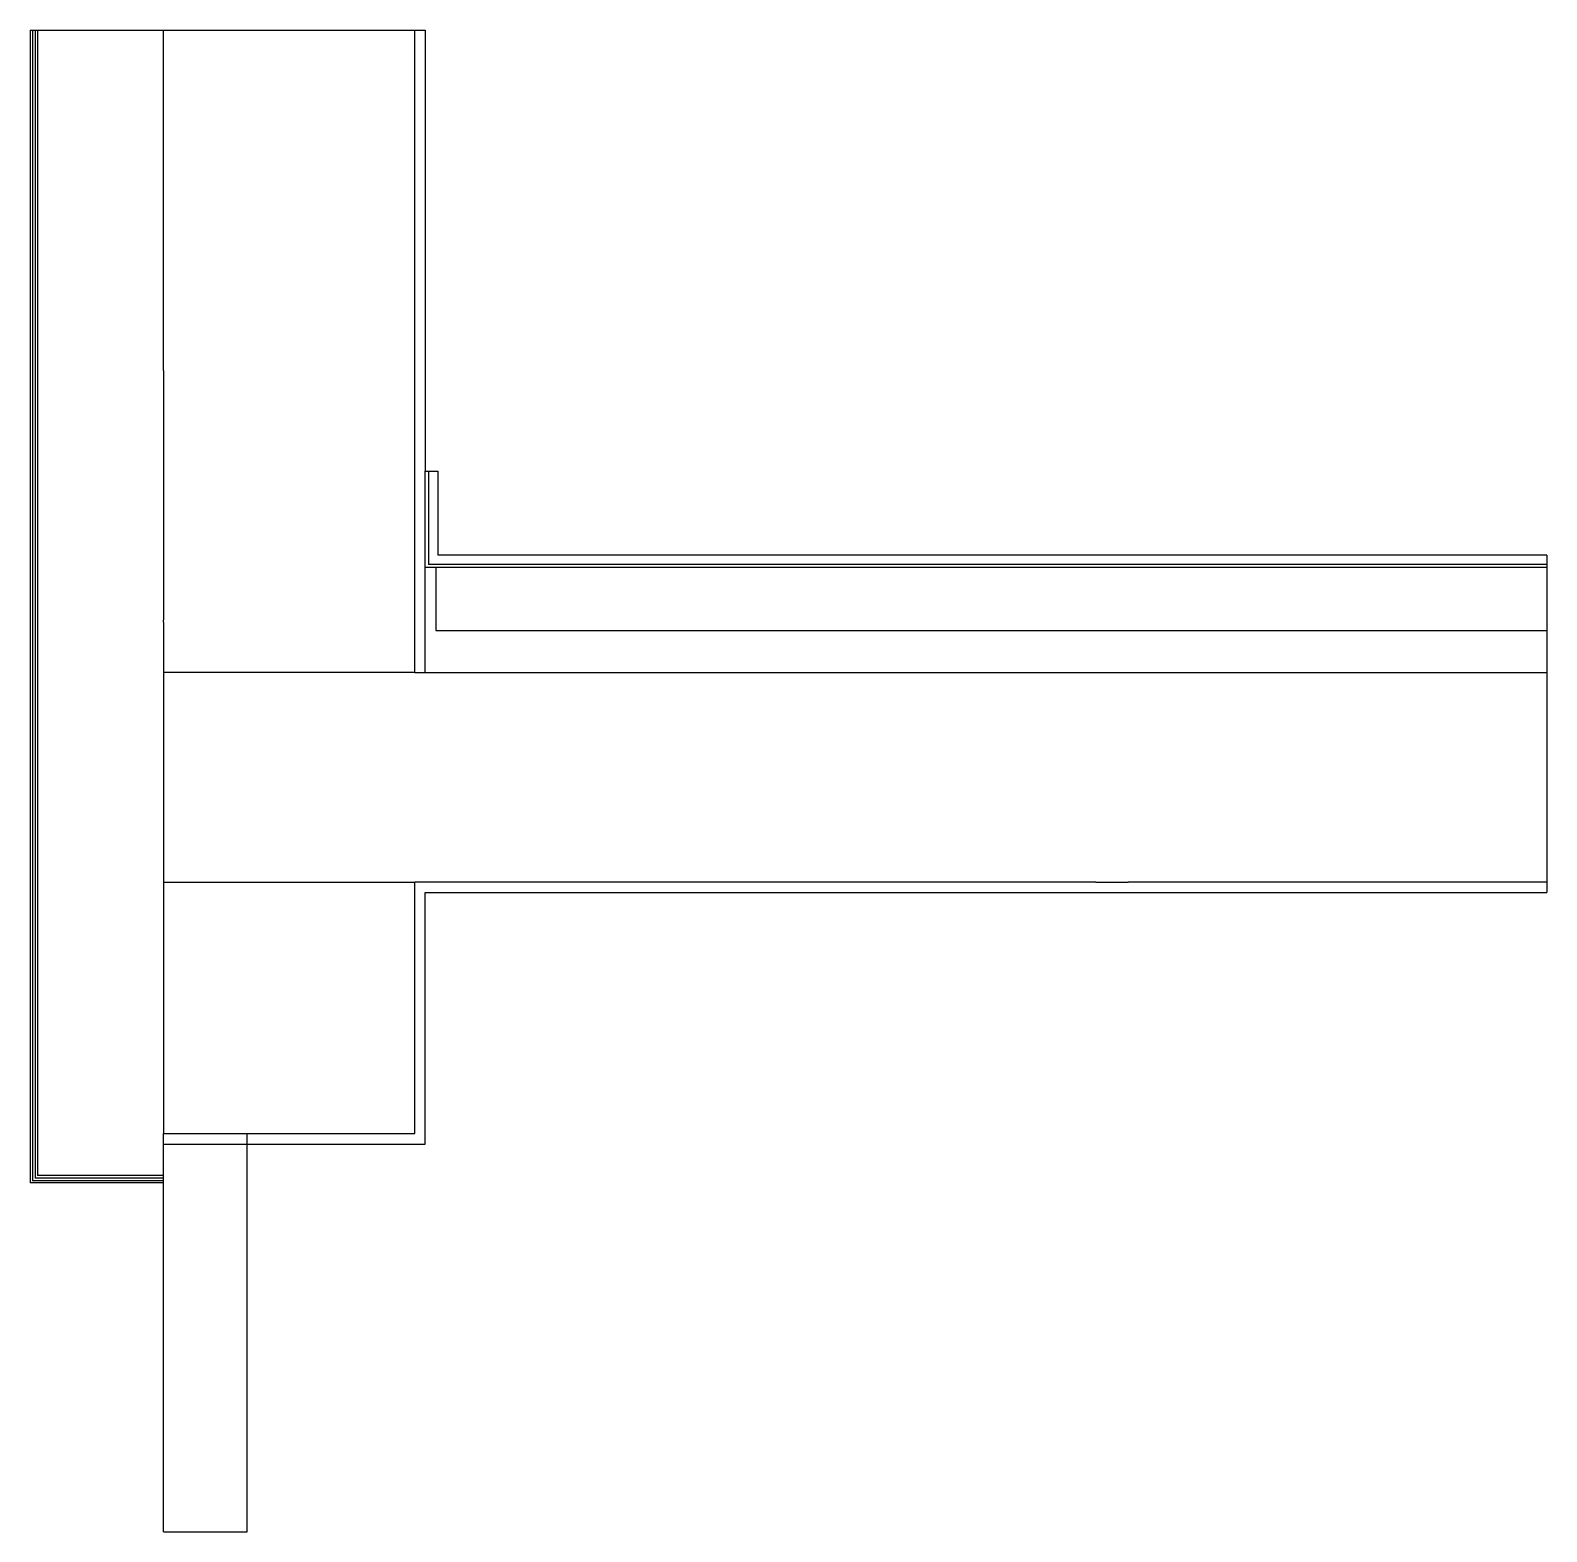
# Model space of a CAD drawing. Extents: x 0.49 to 1.94, y 0.27 to 1.7.
import ezdxf

# ---------------------------------------------------------------- set-up
doc = ezdxf.new("R2010")
doc.units = 0
doc.layers.add('default', color=7, linetype='CONTINUOUS')

msp = doc.modelspace()

# ---------------------------------------------------------------- linework, layer by layer
at = {"layer": 'default'}
for p, q in [((0.489656, 1.700008), (0.489656, 0.600324)), ((0.489656, 1.700008), (0.491656, 1.700008)), ((0.491656, 1.700008), (0.491656, 0.602324)), ((0.491656, 1.700008), (0.494156, 1.700008)), ((0.494156, 1.700008), (0.494156, 0.604824)), ((0.494156, 1.700008), (0.496656, 1.700008)), ((0.496656, 1.700008), (0.496656, 0.607324)), ((0.496656, 1.700008), (0.616656, 1.700008)), ((0.616656, 1.377324), (0.616656, 1.700008)), ((0.616656, 1.700008), (0.856656, 1.700008)), ((0.856656, 1.279324), (0.856656, 1.700008)), ((0.856656, 1.700008), (0.866656, 1.700008)), ((0.866656, 1.700008), (0.866656, 1.279324)), ((0.616656, 1.375324), (0.616656, 1.377324)), ((0.616656, 1.375324), (0.616656, 1.137324)), ((0.856656, 1.270009), (0.856656, 1.279324)), ((0.866656, 1.187324), (0.866656, 1.279324)), ((0.866656, 1.279324), (0.869656, 1.279324)), ((0.869656, 1.279324), (0.869656, 1.199324)), ((0.869656, 1.279324), (0.878656, 1.279324)), ((0.878656, 1.279324), (0.878656, 1.199324)), ((0.856656, 1.269324), (0.856656, 1.270009)), ((0.856656, 1.087324), (0.856656, 1.269324)), ((0.866656, 1.087324), (0.866656, 1.187324)), ((0.876656, 1.187324), (0.866656, 1.187324)), ((0.869656, 1.199324), (0.869656, 1.190324)), ((1.936884, 1.190324), (0.869656, 1.190324)), ((1.936884, 1.187324), (0.876656, 1.187324)), ((0.876656, 1.187324), (0.876656, 1.127324)), ((1.936884, 1.199324), (0.878656, 1.199324)), ((1.936884, 1.199324), (1.936884, 1.190324)), ((1.936884, 1.190324), (1.936884, 1.187324)), ((1.936884, 1.187324), (1.936884, 1.127324)), ((0.616656, 1.135324), (0.616656, 1.137324)), ((0.616656, 1.135324), (0.616656, 1.087324)), ((0.876656, 1.127324), (1.936884, 1.127324)), ((1.936884, 1.127324), (1.936884, 1.087324)), ((0.616656, 1.087324), (0.616656, 0.895324)), ((0.631656, 1.087324), (0.616656, 1.087324)), ((0.856656, 1.087324), (0.631656, 1.087324)), ((0.856656, 1.087324), (0.857532, 1.087324)), ((0.857532, 1.087324), (0.866656, 1.087324)), ((0.866656, 1.087324), (1.356877, 1.087324)), ((1.356877, 1.087324), (1.36737, 1.087324)), ((1.36737, 1.087324), (1.368108, 1.087324)), ((1.368108, 1.087324), (1.380391, 1.087324)), ((1.380391, 1.087324), (1.53755, 1.087324)), ((1.53755, 1.087324), (1.936884, 1.087324)), ((1.936884, 1.087324), (1.936884, 0.887324)), ((0.616656, 0.895324), (0.616656, 0.887324)), ((0.616656, 0.887324), (0.687656, 0.887324)), ((0.616656, 0.887324), (0.616656, 0.885324)), ((0.616656, 0.885324), (0.616656, 0.647324)), ((0.687656, 0.887324), (0.856656, 0.887324)), ((0.856656, 0.885324), (0.856656, 0.887324)), ((0.871656, 0.887324), (0.856656, 0.887324)), ((0.856656, 0.647324), (0.856656, 0.885324)), ((1.351077, 0.887324), (0.871656, 0.887324)), ((1.506656, 0.887324), (1.351077, 0.887324)), ((1.506656, 0.887324), (1.53755, 0.887324)), ((1.936884, 0.887324), (1.53755, 0.887324)), ((1.936884, 0.887324), (1.936884, 0.877324)), ((0.866656, 0.637324), (0.866656, 0.877324)), ((0.866656, 0.877324), (1.936884, 0.877324)), ((0.616656, 0.647324), (0.624812, 0.647324)), ((0.616656, 0.640324), (0.616656, 0.647324)), ((0.616656, 0.637324), (0.616656, 0.640324)), ((0.616656, 0.637324), (0.696656, 0.637324)), ((0.616656, 0.607324), (0.616656, 0.637324)), ((0.624812, 0.647324), (0.696656, 0.647324)), ((0.696656, 0.647324), (0.856656, 0.647324)), ((0.696656, 0.637324), (0.696656, 0.647324)), ((0.696656, 0.637324), (0.866656, 0.637324)), ((0.696656, 0.26741), (0.696656, 0.637324)), ((0.616656, 0.600324), (0.489656, 0.600324)), ((0.616656, 0.602324), (0.491656, 0.602324)), ((0.616656, 0.604824), (0.494156, 0.604824)), ((0.616656, 0.607324), (0.496656, 0.607324)), ((0.616656, 0.604824), (0.616656, 0.607324)), ((0.616656, 0.602324), (0.616656, 0.604824)), ((0.616656, 0.600324), (0.616656, 0.602324)), ((0.616656, 0.26741), (0.616656, 0.600324)), ((0.616656, 0.26741), (0.696656, 0.26741))]:
    msp.add_line(p, q, dxfattribs=at)

doc.saveas('drawing.dxf')
